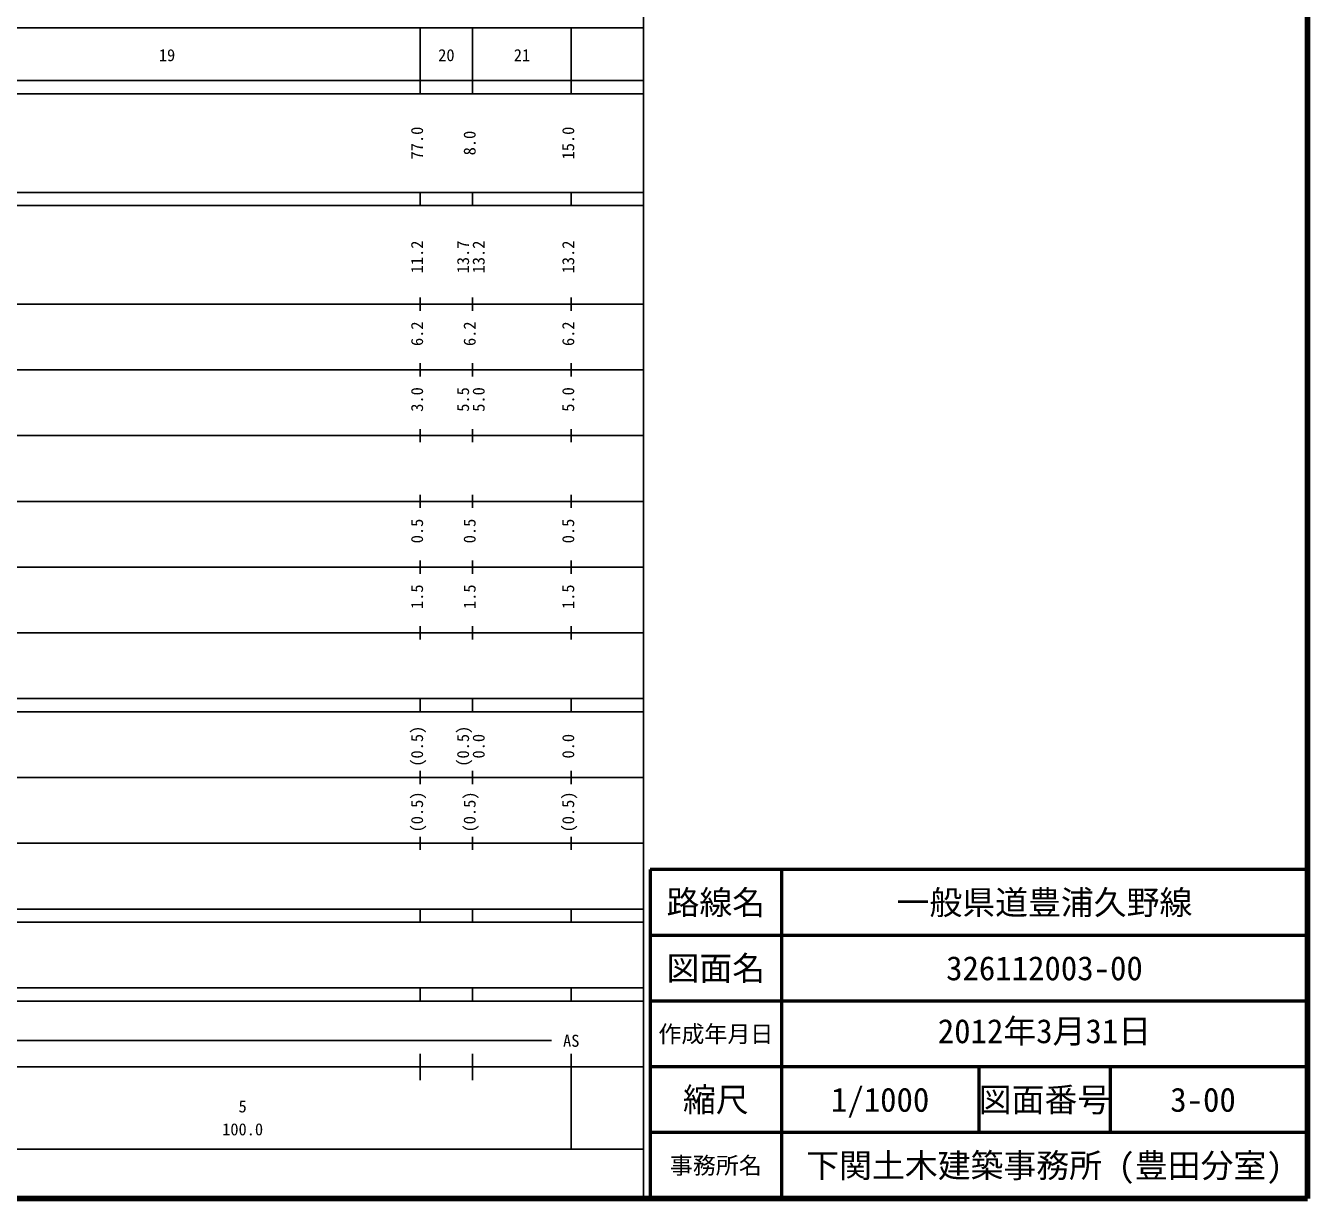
# Model space of a CAD drawing. Units: millimetres on the paper, enlarged 1000 times. Extents: x 40000 to 680000, y 20000 to 380000.
# Drawn here: x 484986 to 680000, y 20000 to 198357 of the extents above; entities that cross this region are included whole.
import ezdxf
from ezdxf.enums import TextEntityAlignment as Align

# ---------------------------------------------------------------- set-up
doc = ezdxf.new("R2010")
doc.units = ezdxf.units.MM
doc.header["$LTSCALE"] = 1000
for name, color, linetype, lineweight in [('M-TTL', 2, 'Continuous', 140), ('M-TTL-BAND', 7, 'Continuous', 25), ('M-TTL-FRAM', 2, 'Continuous', 50), ('M-TTL-LINE', 7, 'Continuous', 50)]:
    doc.layers.add(name, color=color, linetype=linetype, lineweight=lineweight)
doc.layers.add('M-TTL-TXT', color=7, linetype='Continuous')
doc.styles.add('ＭＳ ゴシック', font='')
doc.styles.get('ＭＳ ゴシック').set_extended_font_data('MS Gothic')

msp = doc.modelspace()

# ---------------------------------------------------------------- linework, layer by layer
at = {"layer": 'M-TTL'}
for p, q in [((680000, 20000), (680000, 380000)), ((40000, 20000), (680000, 20000))]:
    msp.add_line(p, q, dxfattribs=at)
at = {"layer": 'M-TTL-BAND'}
for p, q in [((579000, 20000), (579000, 370000)), ((68000, 198000), (579000, 198000)), ((545000, 188000), (545000, 198000)), ((553000, 188000), (553000, 198000)), ((568000, 188000), (568000, 198000)), ((40000, 190000), (579000, 190000)), ((40000, 188000), (579000, 188000)), ((40000, 173000), (579000, 173000)), ((545000, 171000), (545000, 173000)), ((553000, 171000), (553000, 173000)), ((568000, 171000), (568000, 173000)), ((40000, 171000), (579000, 171000)), ((545000, 155000), (545000, 157000)), ((553000, 155000), (553000, 157000)), ((568000, 155000), (568000, 157000)), ((40000, 156000), (579000, 156000)), ((545000, 145000), (545000, 147000)), ((553000, 145000), (553000, 147000)), ((568000, 145000), (568000, 147000)), ((46000, 146000), (579000, 146000)), ((545000, 135000), (545000, 137000)), ((553000, 135000), (553000, 137000)), ((568000, 135000), (568000, 137000)), ((52000, 136000), (579000, 136000)), ((545000, 125000), (545000, 127000)), ((553000, 125000), (553000, 127000)), ((568000, 125000), (568000, 127000)), ((46000, 126000), (579000, 126000)), ((52000, 116000), (579000, 116000)), ((545000, 115000), (545000, 117000)), ((553000, 115000), (553000, 117000)), ((568000, 115000), (568000, 117000)), ((46000, 106000), (579000, 106000)), ((545000, 105000), (545000, 107000)), ((553000, 105000), (553000, 107000)), ((568000, 105000), (568000, 107000)), ((40000, 96000), (579000, 96000)), ((545000, 94000), (545000, 96000)), ((553000, 94000), (553000, 96000)), ((568000, 94000), (568000, 96000)), ((40000, 94000), (579000, 94000)), ((49000, 84000), (579000, 84000)), ((545000, 83000), (545000, 85000)), ((553000, 83000), (553000, 85000)), ((568000, 83000), (568000, 85000)), ((545000, 73000), (545000, 75000)), ((553000, 73000), (553000, 75000)), ((568000, 73000), (568000, 75000)), ((40000, 74000), (579000, 74000)), ((40000, 64000), (579000, 64000)), ((545000, 62000), (545000, 64000)), ((553000, 62000), (553000, 64000)), ((568000, 62000), (568000, 64000)), ((40000, 62000), (579000, 62000)), ((40000, 52000), (579000, 52000)), ((545000, 50000), (545000, 52000)), ((553000, 50000), (553000, 52000)), ((568000, 50000), (568000, 52000)), ((40000, 50000), (579000, 50000)), ((71000, 44000), (565000, 44000)), ((545000, 38000), (545000, 42000)), ((553000, 38000), (553000, 42000)), ((568000, 27500), (568000, 42000)), ((40000, 40000), (579000, 40000)), ((68000, 27500), (579000, 27500))]:
    msp.add_line(p, q, dxfattribs=at)
at = {"layer": 'M-TTL-FRAM'}
for p, q in [((680000, 70000), (580000, 70000)), ((580000, 70000), (580000, 20000))]:
    msp.add_line(p, q, dxfattribs=at)
at = {"layer": 'M-TTL-LINE'}
for p, q in [((600000, 70000), (600000, 20000)), ((680000, 60000), (580000, 60000)), ((680000, 50000), (580000, 50000)), ((680000, 40000), (580000, 40000)), ((630000, 40000), (630000, 30000)), ((650000, 40000), (650000, 30000)), ((680000, 30000), (580000, 30000))]:
    msp.add_line(p, q, dxfattribs=at)

# ---------------------------------------------------------------- texts
at = {"layer": 'M-TTL-BAND', "style": 'ＭＳ ゴシック'}
for s, p in [('19', (506500, 192405)), ('20', (549000, 192405)), ('21', (560500, 192405)), ('AS', (568000, 42500)), ('5', (518000, 32523)), ('100.0', (518000, 29033))]:
    msp.add_text(s, height=1833, dxfattribs=at).set_placement(p, align=Align.BOTTOM_CENTER)
for s, p in [('77.0', (546000, 180500)), ('8.0', (554000, 180500)), ('15.0', (569000, 180500)), ('11.2', (546000, 163174)), ('13.7', (553000, 163174)), ('13.2', (555370, 163174)), ('13.2', (569000, 163174)), ('6.2', (546000, 151500)), ('6.2', (554000, 151500)), ('6.2', (569000, 151500)), ('3.0', (546000, 141500)), ('5.5', (553000, 141500)), ('5.0', (555370, 141500)), ('5.0', (569000, 141500)), ('0.5', (546000, 121500)), ('0.5', (554000, 121500)), ('0.5', (569000, 121500)), ('1.5', (546000, 111500)), ('1.5', (554000, 111500)), ('1.5', (569000, 111500)), ('(0.5)', (546000, 88764)), ('(0.5)', (553000, 88764)), ('0.0', (555370, 88764)), ('0.0', (569000, 88764)), ('(0.5)', (546000, 78764)), ('(0.5)', (554000, 78764)), ('(0.5)', (569000, 78764))]:
    msp.add_text(s, height=1833, rotation=90, dxfattribs=at).set_placement(p, align=Align.BOTTOM_CENTER)
at = {"layer": 'M-TTL-TXT', "style": 'ＭＳ ゴシック'}
for s, height, p in [('路線名', 3666, (590000, 65000)), ('路線名', 3666, (590000, 65000)), ('一般県道豊浦久野線', 3666, (640000, 65000)), ('図面名', 3666, (590000, 55000)), ('図面名', 3666, (590000, 55000)), ('326112003-00', 3666, (640000, 55000)), ('作成年月日', 2566, (590000, 45000)), ('作成年月日', 2566, (590000, 45000)), ('縮尺', 3666, (590000, 35000)), ('縮尺', 3666, (590000, 35000)), ('1/1000', 3666, (615000, 35000)), ('図面番号', 3666, (640000, 35000)), ('図面番号', 3666, (640000, 35000)), ('3-00', 3666, (664125, 35000)), ('下関土木建築事務所 (豊田分室)', 3666, (640000, 25000)), ('事務所名', 2566, (590000, 25000)), ('事務所名', 2566, (590000, 25000))]:
    msp.add_text(s, height=height, dxfattribs=at).set_placement(p, align=Align.MIDDLE_CENTER)
msp.add_text('2012年3月31日', height=3666, dxfattribs=at).set_placement((640000, 42500), align=Align.BOTTOM_CENTER)

doc.saveas('drawing.dxf')
